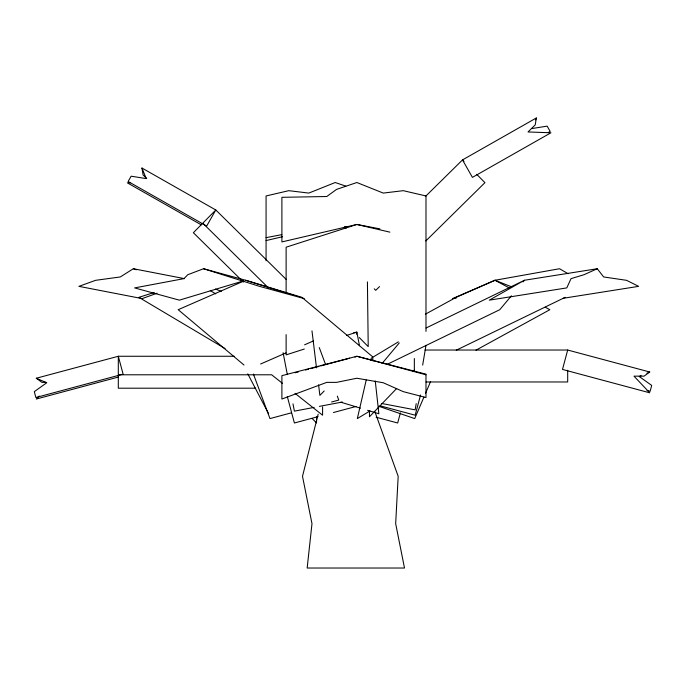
<?xml version="1.0" encoding="UTF-8"?>
<svg xmlns="http://www.w3.org/2000/svg" width="686" height="686" viewBox="0 0 686 686"><rect width="100%" height="100%" fill="white"/><g stroke="black" fill="none" stroke-linecap="round" stroke-linejoin="round"><path stroke-width="1.03" d="M536.341 117.975L535.226 124.869L528.023 131.969L550.944 132.775L472.431 177.382L462.501 159.915L536.341 117.975L535.56 119.896M356.514 334.219L356.866 332.135L353.736 332.727M416.205 403.617L415.159 409.868L381.639 403.471M422.67 365.098L425.989 345.324M366.213 380.061L357.329 418.589L369.986 410.957M370.766 360.279L371.246 358.195L398.377 341.86M318.158 414.258L302.5 476.307L311.984 523.675L307.165 568.025L404.5 568.025L395.668 523.675L398.18 476.307L374.925 411.797M400.392 412.852L397.674 422.996L376.108 417.217M420.569 394.99L415.159 415.202L380.078 405.803M567.691 350.031L562.494 369.437L649.719 392.812L633.975 376.142L644.077 376.142L649.719 372.009L567.691 350.031L424.994 350.031M423.897 397.16L414.713 418.589L378.672 406.241M425.569 393.258L430.576 381.57M382.136 363.4L399.252 342.949M511.413 295.795L499.768 309.695L386.981 364.446M523.049 281.895L524.421 280.257L597.283 268.732L603.629 276.955L626.567 280.325L638.64 286.354L563.249 298.273M39.145 396.002L36.281 399.038L118.369 377.043M396.688 388.473L369.471 416.762L369.471 410.425M412.878 371.649L414.344 370.123M202.344 223.627L193.366 232.725L243.419 282.075M324.204 390.994L319.873 395.385L318.578 384.803M425.354 196.556L462.501 159.915L464.002 161.433M379.538 286.594L375.739 290.332L374.247 288.815M425.783 240.983L484.933 182.656L476.71 174.321M184.491 278.636L133.35 268.732L120.282 276.955L95.568 280.325L78.924 286.354L142.191 298.607L157.085 293.205M548.311 132.475L550.172 131.42L547.162 126.13L532.053 128.539M425.406 314.179L456.156 297.33L494.992 280.257L559.536 268.732L568.094 273.723M475.998 350.169L549.855 309.695L545.207 307.199M426.092 327.985L524.421 280.257L489.298 300.159L566.773 287.906L571.044 278.636L584 274.717L597.283 268.732M456.267 350.203L565.195 297.33M354.928 357.14L356.866 356.266L425.989 374.153L425.989 397.528L403.274 391.646L383.251 382.754L356.866 378.243L336.534 382.368L326.776 382.368L281.895 399.038L281.895 375.662L356.866 356.266L425.989 374.788M243.684 281.106L178.189 309.695L244.002 365.029M260.603 364L286.019 352.913M304.593 344.801L313.391 340.959M511.713 286.885L494.992 280.257L452.58 298.607L456.516 297.904M641.153 375.705L639.241 376.528L651.7 385.421L650.122 391.294L647.018 390.463M646.864 373.244L649.719 372.009M373.064 360.973L372.601 356.754L301.917 297.33L245.639 280.257L203.571 268.732L187.767 274.717L183.977 278.636L134.619 287.906L179.355 300.159L243.599 280.866M304.318 349.028L286.122 354.876L286.122 334.622M346.756 335.385L356.866 332.135L359.481 345.701M154.161 292.502L138.889 297.33L225.059 348.557M291.541 412.783L269.975 418.589L253.4 374.041M331.604 402.005L338.79 400.067L337.315 396.105M45.962 382.368L41.923 382.368L36.281 378.243L118.309 356.266L234.38 356.266M295.246 372.772L298.324 371.949M305.519 370.02L308.597 369.197M310.647 368.648L318.861 366.444M320.919 365.895L349.671 358.186M318.012 416.659L294.397 422.996L287.331 396.628M333.413 412.535L356.008 406.481M266.074 240.563L282.589 236.721M266.074 237.648L281.792 234.655M314.179 407.381L294.397 411.154L292.982 403.848M319.384 406.386L342.288 402.022M130.486 182.733L127.356 182.845L201.255 224.828M426.057 381.973L567.691 381.973L567.691 370.26M255.681 388.199L118.309 388.199L118.309 375.422M379.907 228.858L356.866 224.459L281.895 241.926L281.895 197.319L326.776 196.513L336.534 189.413L356.866 182.519L383.251 193.083L403.274 190.674L425.989 195.964L425.989 331.407M389.88 232.151L356.866 224.459L286.122 247.2L286.122 293.042M344.578 226.646L347.699 227.375M341.011 402.262L360.45 408.161M367.61 410.339L378.869 413.752L375.268 381.03M203.571 268.732L259.514 286.354L304.25 298.607L245.639 280.257M344.295 227.383L346.319 228.035M345.847 186.129L335.205 182.519L308.811 193.083L288.789 190.674L266.074 195.964L266.074 260.766M133.35 268.732L136.343 269.787M215.438 289.055L221.329 291.353M36.281 378.243L46.759 382.754L34.3 391.646L35.878 397.528L123.103 374.153L118.309 356.266L118.309 374.788L271.656 374.788L282.512 383.397M494.992 280.257L508.935 287.743M146.675 178.48L143.074 174.939L141.959 168.036L215.798 209.985L286.311 279.519M210.268 290.615L215.773 293.882M295.031 393.335L322.591 415.202L322.591 406.97M268.543 288.009L202.79 223.173L215.798 209.985L206.649 226.088L128.128 181.481L131.137 176.191L146.247 178.609L141.959 168.036M359.31 337.581L368.219 346.61L367.422 281.895M312.113 418.409L316.529 422.996L316.529 416.651M247.783 373.853L268.638 413.752M319.273 347.596L325.533 364.429M283.104 352.698L287.34 374.625M311.976 330.841L316.503 367.876M414.344 358.495L414.344 371.323"/></g></svg>
